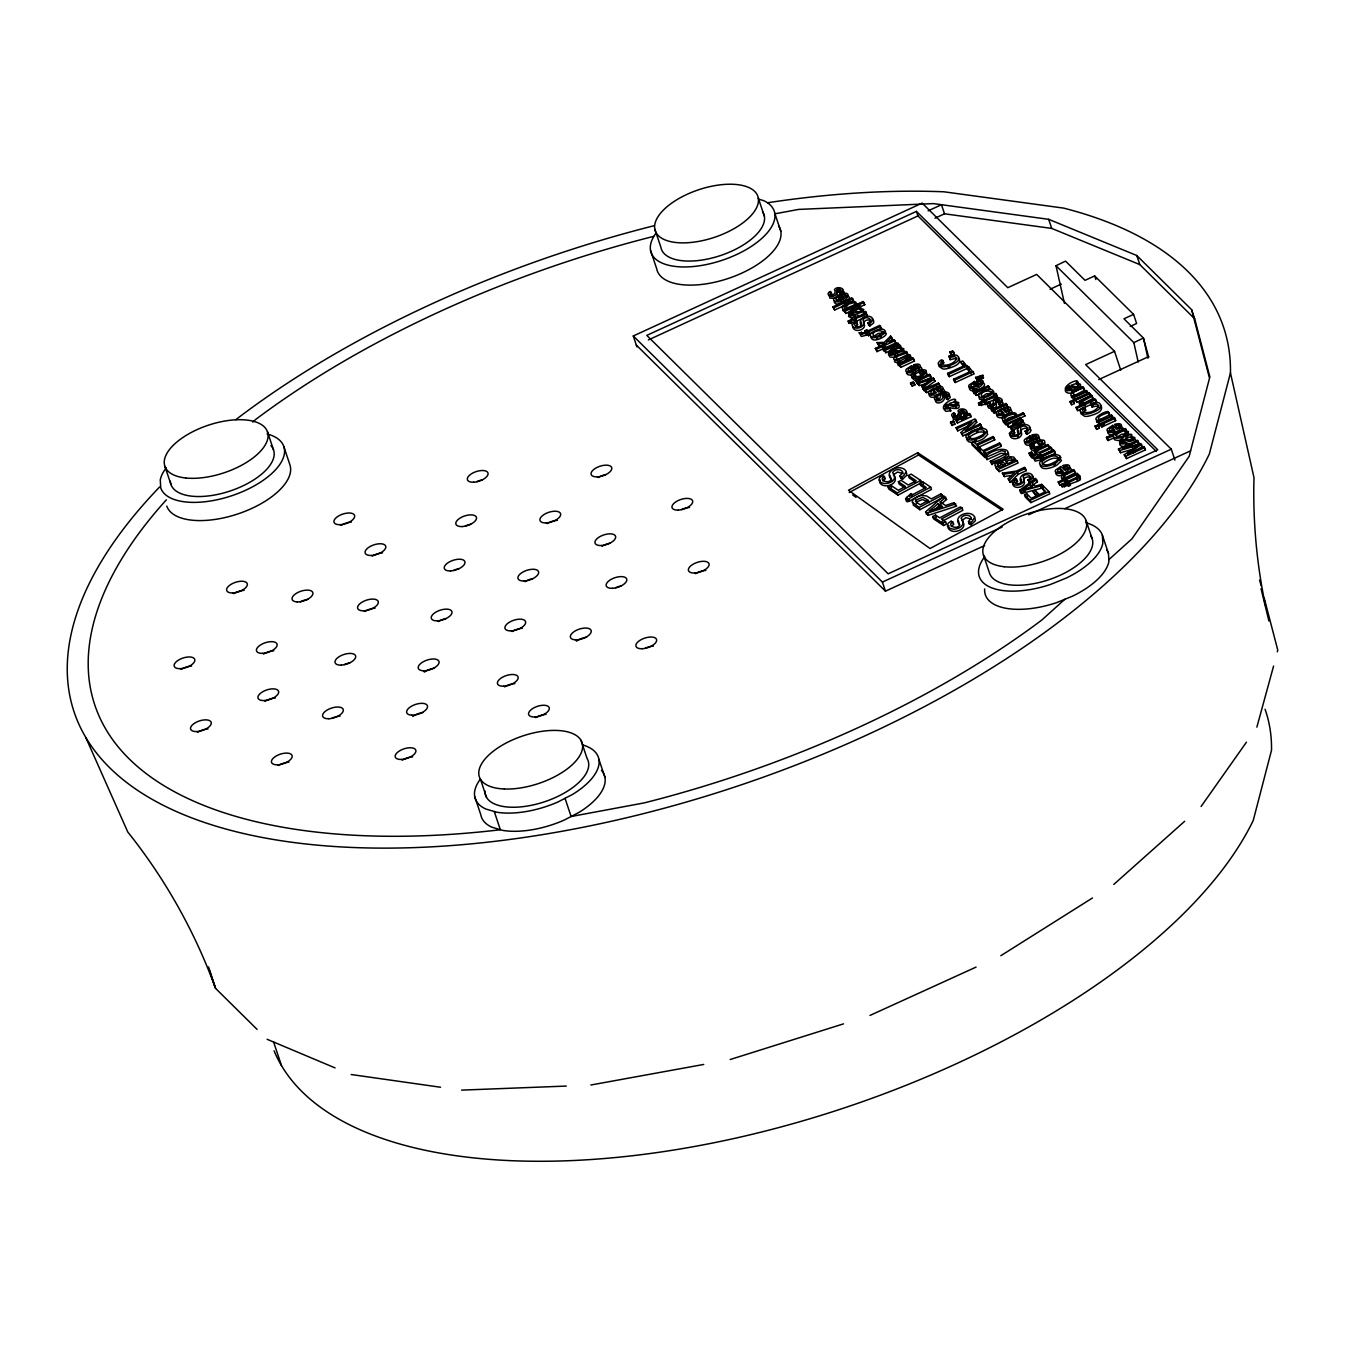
<?xml version="1.0" encoding="UTF-8"?>
<svg xmlns="http://www.w3.org/2000/svg" width="1345" height="1345" viewBox="0 0 1345 1345"><rect width="100%" height="100%" fill="white"/><g stroke="black" fill="none" stroke-linecap="round" stroke-linejoin="round"><path stroke-width="1.5" d="M864.751 312.712L862.75 310.493M884.976 346.606C887.431 350.625 894.795 343.076 897.838 343.21L899.553 346.405L885.834 352.726L884.22 349.616L886.305 348.658L883.144 348.843L882.488 347.279L884.976 346.606L885.733 348.893M889.869 475.205L891.92 480.653M958.363 520.801L959.59 524.684M883.245 349.565L883.48 350.86L885.548 351.196M934.237 378.937L923.073 387.125L923.729 388.671L926.89 388.503L924.805 389.462L925.562 391.731L926.419 392.572L940.121 386.25L938.423 383.039L927.512 387.646L921.644 386.351L931.059 379.778L918.5 383.275L917.525 382.316L933.346 378.063L934.994 381.207L923.41 389.596L921.644 386.351M972.822 389.966L973.461 391.529L976.621 391.361L974.553 392.32L976.167 395.413L989.87 389.108L989.113 386.822L988.171 385.897L977.26 390.504L975.293 389.293L972.822 389.966L973.797 393.547L975.865 393.883M1006.833 405.753L1007.775 406.678L1006.06 403.466L996.023 407.871L993.787 408.023L993.198 406.879L990.643 408.292L994.527 408.93L992.459 409.889L994.073 412.999L1006.06 407.468M1002.866 420.766L1003.858 422.851L1006.917 423.053L1005.135 423.86L1004.379 421.59L1006.161 420.766L1003.084 420.581L1002.092 418.497C1003.958 414.512 1017.526 409.3 1016.585 415.84L1023.259 412.764L1024.957 415.975L1005.993 424.717L1005.135 423.86M888.473 354.492L889.936 357.03L894.391 357.383M943.383 408.392L945.787 411.335L950.78 410.83L949.402 407.501L946.056 407.787L945.047 405.871L947.401 404.408L953.37 406.661L957.791 405.03L958.75 402.643L954.328 401.096L955.824 400.137L954.849 399.162C946.947 399.633 936.339 411.116 950.007 408.561M831.479 292.285C827.629 297.733 837.834 294.723 834.421 289.629C837.481 284.955 848.022 289.478 840.743 293.059L839.448 292.319L841.247 290.234C835.447 285.493 838.338 294.353 834.606 295.665C831.345 298.523 824.62 293.95 830.235 291.529L832.236 294.572L831.412 295.127L830.235 291.529M936.439 397.7C939.987 402.878 940.542 395.598 941.382 393.345C944.862 389.344 953.874 394.236 946.981 397.347L945.686 396.607L947.485 394.522C941.702 389.798 944.593 398.641 940.844 399.953C937.583 402.811 930.858 398.238 936.49 395.817L938.474 398.86L937.196 399.969L936.439 397.7L937.717 396.59M955.034 413.571C951.184 419.018 961.389 416.008 957.976 410.914C961.036 406.224 971.594 410.746 964.298 414.344L963.003 413.587L964.802 411.503C959.002 406.778 961.894 415.639 958.161 416.95C954.9 419.791 948.175 415.235 953.79 412.814L955.791 415.857L954.429 417.538M989.163 403.483C992.711 408.661 993.266 401.382 994.123 399.129C997.603 395.127 1006.598 400.02 999.705 403.13L998.41 402.39L1000.209 400.306C994.426 395.581 997.317 404.425 993.585 405.736C990.323 408.594 983.598 404.021 989.214 401.6L991.215 404.643L989.92 405.77L989.163 403.483L990.441 402.374M997.385 464.059L999.738 467.32L1005.455 464.681C1003.589 459.923 994.661 462.445 998.326 467.354M987.768 405.803L988.34 407.821L991.551 408.762M870.887 336.99C872.115 343.143 881.799 338.419 884.993 335.813A6.473 3.009 -18.5 0 0 886.254 333.577L884.741 331.744M850.158 312.712L850.78 315.705L850.158 312.712L852.495 311.25L857.606 313.519L862.902 311.872L863.843 309.501L859.438 307.955L860.935 306.979L859.943 306.021C852.058 306.475 841.449 317.975 855.117 315.402L855.874 317.672L854.394 318.126M890.003 352.693L892.492 350.507L897.603 352.777L902.898 351.129L903.84 348.758L899.418 347.212L900.931 346.237L899.939 345.278C892.054 345.732 881.446 357.215 895.114 354.66L895.871 356.929L894.492 353.617L891.987 354.088L890.003 352.693L890.76 354.962M1066.888 387.545L1067.51 390.521L1066.888 387.545L1069.225 386.082L1074.352 388.335L1079.631 386.704L1080.573 384.317L1076.168 382.77L1077.664 381.812L1076.672 380.837C1068.787 381.308 1058.179 392.79 1071.847 390.235L1072.604 392.505C1070.25 394.438 1062.953 392.505 1066.047 389.041M1126.185 443.564C1112.517 446.12 1123.125 434.637 1131.011 434.183L1132.002 435.141L1130.489 436.099L1134.911 437.646L1133.969 440.034L1129.531 441.681L1123.563 439.411L1121.226 440.874L1122.234 442.791L1125.563 442.522L1126.942 445.834C1124.622 447.33 1118.435 446.557 1119.847 442.875M1071.242 395.867L1071.578 397.582L1074.285 398.406M913.524 375.07L914.583 376.667A4.052 1.866 -18.5 0 0 916.954 376.583C922.132 376.953 928.47 368.614 919.358 371.59L918.736 370.531C937.566 365.84 915.945 385.141 911.221 375.642A5.279 2.455 -18.5 0 1 912.297 374.011L913.86 372.901L915.138 373.641L915.895 375.927L914.281 377.34L913.524 375.07L915.138 373.641M1033.532 443.884L1031.749 445.901L1032.977 446.91A4.052 1.866 -18.5 0 0 1035.347 446.826C1040.526 447.196 1046.864 438.857 1037.752 441.816L1037.13 440.773C1055.959 436.083 1034.339 455.383 1029.597 445.884A5.279 2.455 -18.5 0 1 1030.69 444.253L1032.254 443.144L1033.532 443.884L1034.288 446.153L1033.263 446.893M767.861 202.708A606.074 280.802 -18.5 0 1 943.955 191.797L1063.609 208.105A606.074 280.802 -18.5 0 1 1230.456 372.901L1209.357 453.971A606.074 280.802 -18.5 0 1 411.301 847.703A606.074 280.802 -18.5 0 1 159.534 487.058M1273.58 666.078L1256.869 727.141M1277.296 651.821L1277.75 650.038L1264.216 598.155M853.066 326.381L852.814 327.323C854.243 332.618 864.247 330.551 864.583 325.574C861.506 321.405 867.76 318.227 870.736 320.9M958.296 413.772L958.447 416.227M993.72 402.575L993.871 405.013M981.161 397.532L986.288 393.766L991.971 393.48M861.388 322.094L861.607 325.288M906.395 500.76L907.455 499.701L906.698 497.415L911.002 493.598L912.633 494.674L926.234 487.462L919.93 483.275L922.704 481.796L930.69 487.125L931.446 489.395L909.506 501.046A2.219 1.026 -18.5 0 1 907.875 501.55L906.934 501.5A2.219 1.026 -18.5 0 1 906.362 500.895L906.429 500.659M1018.585 430.417L1018.787 433.611M1021.326 479.089L1021.544 482.283M931.362 394.623L934.086 392.118L933.329 389.831L931.093 391.378L930.925 393.143A4.136 1.917 -18.5 0 0 933.094 393.732L936.439 392.891L933.329 389.831M971.561 388.117L974.284 385.595L973.528 383.325L971.292 384.872L971.124 386.637A4.136 1.917 -18.5 0 0 973.276 387.209M999.016 415.067L1001.739 412.545L1003.807 414.579M995.821 466.328L995.754 467.942L999.285 471.607L1018.215 462.899L1013.76 457.115L1008.851 456.527A6.237 2.892 -18.5 0 0 1004.715 458.258L1003.017 460.982L997.94 461.772L995.065 464.059L994.997 465.673L999.285 471.607M1012.415 435.074L1014.752 432.871L1012.835 429.711L1009.238 433.376C1011.558 440.034 1024.655 434.872 1020.351 428.029C1022.822 423.002 1032.002 428.382 1025.058 431.19L1026.992 434.317L1029.967 432.333L1031.111 430.198L1029.144 427.458M837.481 296.287L836.422 290.167M1081.094 402.222L1092.224 396.102L1092.981 398.372L1081.851 404.492L1081.094 402.222L1084.692 403.164L1094.88 398.708L1096.578 401.903L1077.664 410.628L1075.95 407.434L1082.742 404.29L1079.194 403.534L1079.716 400.793L1091.283 395.178L1092.224 396.102M1063.542 476.08C1065.139 481.241 1074.369 473.373 1077.11 473.205L1078.051 474.129L1059.12 482.855L1058.179 481.93L1064.971 478.803L1061.424 478.03L1061.945 475.289L1073.512 469.674L1074.453 470.599L1075.21 472.885L1064.298 478.349L1064.349 475.373L1074.453 470.599M1081.279 388.032L1080.976 386.133M913.221 502.576L913.305 505.098L919.846 509.721L943.299 497.28L940.844 493.884L931.312 498.945L926.655 495.986L922.216 495.363A8.339 3.867 -18.5 0 0 917.609 496.641L913.305 499.314L912.095 502.021L919.089 507.452L919.846 509.721M1062.029 478.265L1062.785 480.72M899.116 361.502L910.38 355.517L911.153 357.804L899.872 363.772L899.116 361.502A3.8 1.765 -18.5 0 0 900.612 362.511L912.751 357.854L914.449 361.048L900.746 367.37L899.149 364.26L901.066 363.385L899.855 363.503A5.414 2.505 -18.5 0 1 897.149 362.746L897.972 360.09L896.56 360.241A5.279 2.438 -18.5 0 1 893.853 359.518L893.702 357.736L895.669 356.24L906.143 351.364L907.085 352.289L907.841 354.559L896.88 359.939M882.858 480.938L885.329 478.568L882.723 475.34L879.647 477.71L878.857 480.131C882.993 487.966 900.528 481.006 892.559 472.566C894.341 469.018 901.1 468.396 902.865 472.28L899.956 475.979L900.73 478.265L902.579 479.19L906.917 475.088L906.412 472.532M951.352 526.534L953.824 524.163L951.218 520.935L948.141 523.306L947.351 525.727C951.487 533.562 969.022 526.601 961.053 518.161C962.835 514.614 969.594 513.992 971.359 517.875L968.467 521.574L969.224 523.861L971.073 524.785L975.428 520.683L974.923 518.128M1073.562 396.018L1084.642 390.185L1082.927 386.973C1079.346 386.334 1063.441 395.918 1074.857 396.018L1072.906 396.909L1074.52 400.02L1088.223 393.698L1086.525 390.504C1076.235 398.86 1064.214 393.648 1083.885 387.915M1039.853 440.403L1039.231 437.226M880.403 479.98L879.613 482.418C883.749 490.236 901.301 483.292 893.315 474.835L897.569 472.045L903.218 473.659M948.914 525.576L948.107 528.013C952.243 535.831 969.795 528.888 961.826 520.431L966.063 517.64L971.712 519.254M897.939 363.049L897.905 365.016A5.414 2.505 -18.5 0 0 900.612 365.773M941.517 364.949L943.753 362.814L942.996 360.527L941.416 359.821L939.516 361.317A7.801 3.615 -18.5 0 0 938.238 364.125L941.937 366.647A8.558 3.968 -18.5 0 0 945.3 366.613C950.041 366.025 964.18 360.729 957.001 355.433A8.087 3.749 -18.5 0 0 953.588 355.13L949.015 356.122L949.402 357.417L954.647 356.61L956.917 358.173C955.051 363.369 946.174 366.849 941.096 364.377L940.76 362.679L942.996 360.527M1083.465 412.343L1085.701 410.191L1084.927 407.922L1083.347 407.199L1081.447 408.695A7.801 3.615 -18.5 0 0 1080.169 411.52L1083.885 414.025A8.558 3.968 -18.5 0 0 1087.248 413.991C1091.989 413.419 1106.111 408.123 1098.949 402.811A8.087 3.749 -18.5 0 0 1095.519 402.508L1090.946 403.5L1092.09 407.064L1095.553 406.24A5.666 2.623 -18.5 0 1 1098.075 406.425L1099.622 407.821M873.073 336.805L878.066 333.51L883.329 332.921M829.209 295.11L829.848 298.119L834.438 298.304M935.447 399.398C934.371 407.031 949.436 400.944 942.677 394.472M952.764 416.378L953.403 419.405L957.993 419.59M843.702 293.647L844.189 292.033L842.76 290.419M967.257 414.933L967.761 413.318L966.315 411.704M908.833 371.909L911.422 369.858L913.49 371.892M1058.263 472.616L1060.835 470.548L1062.92 472.583M1246.445 742.171L1201.102 806.479M1116.3 437.646L1121.562 434.284L1126.488 433.678M1005.034 420.531L1008.868 417.807L1014.18 416.345A3.615 1.681 -18.5 0 1 1014.853 416.412M1096.713 419.926L1096.663 422.195L1099.353 423.019M1015.324 483.309L1017.493 481.544L1015.576 478.4L1011.995 482.048C1014.315 488.706 1027.412 483.561 1023.108 476.718C1025.579 471.675 1034.759 477.055 1027.815 479.862L1029.749 482.989L1032.725 481.006L1033.868 478.87L1031.901 476.13M837.195 292.453L839.045 291.31L841.617 291.848M943.433 396.741L945.3 395.598L947.855 396.153M959.826 418.715C962.314 416.765 959.59 410.208 965.172 413.134M993.417 408.376C999.15 408.123 993.636 399.801 999.856 401.449M1010.986 433.729L1009.994 435.645C1011.423 440.925 1021.427 438.857 1021.763 433.88C1018.367 429.408 1026.084 426.113 1028.404 429.896M998.141 466.345L1001.84 464.328L1004.564 465.32M1013.743 482.418L1012.751 484.318C1014.18 489.614 1024.184 487.529 1024.52 482.552C1021.124 478.08 1028.824 474.785 1031.161 478.568M904.159 352.945L904.765 351.499L903.588 350.087M1135.247 441.849L1135.852 440.403L1134.659 438.991M920.753 370.934L922.014 368.681L920.854 366.983M943.433 393.194L944.694 390.941L943.518 389.243M894.913 359.535L894.61 361.788A5.279 2.438 -18.5 0 0 897.334 362.511M970.754 386.368L970.031 387.141A6.389 2.959 -18.5 0 0 969.56 389.226L970.653 390.285A6.54 3.026 -18.5 0 0 973.763 390.756C977.563 391.008 989.416 385.544 982.338 382.199M889.919 342.017L892.508 339.495L890.575 336.082L884.304 342.353L877.091 342.605L879.075 346.085L882.976 345.9M976.016 419.943L965.172 430.753L980.051 423.91L981.783 427.138L962.869 435.864L961.053 432.569L971.88 421.742L957.018 428.601L956.043 427.643L974.974 418.917L976.773 422.212L968.652 430.333M1010.196 482.317L1009.422 480.047L1017.375 472.112L1025.394 468.413L1026.151 470.683L1018.131 474.382L1010.196 482.317L1008.195 478.82L1014.803 472.465L1003.572 474.281L1002.378 473.121L1016.349 471.103L1024.369 467.421L1025.394 468.413M855.319 322.766L857.118 321.943L855.672 318.984C856.698 316.815 870.047 315.554 865.524 311.519C863.759 314.226 859.438 316.394 854.731 318.059L853.772 317.134L851.973 317.958L852.915 318.899L848.123 321.102L848.897 323.372L854.613 322.094L853.856 319.807L848.123 321.102M857.118 321.943L856.429 321.253L866.937 316.243L867.189 314.394M988.323 402.474C989.365 400.726 1001.067 399.28 996.595 395.733M1069.712 484.654C1070.755 482.485 1084.104 481.207 1079.564 477.189L1068.956 482.367L1070.418 485.326L1068.602 486.167L1067.157 483.208L1061.424 484.503L1062.18 486.772L1067.913 485.478M982.119 375.995L982.842 375.289L982.876 378.264L979.53 378.954L978.773 376.684L982.119 375.995L982.876 378.264M891.735 337.225L886.574 342.269L894.24 339.68L895.955 342.891L877.024 351.617L875.326 348.405L886.12 343.429L878.302 343.816L877.091 342.605M845.215 308.795L854.025 305.096A3.615 1.681 -18.5 0 1 855.807 305.903M850.914 314.982C854.63 311.771 860.161 319.118 864.179 313.688M900.192 354.912L893.248 352.793L890.911 354.239L890.155 351.97M958.481 403.988C962.583 412.612 947.771 405.871 945.821 408.14L945.047 405.871M1067.644 389.815C1070.721 386.065 1074.151 392.673 1077.95 390.218M1132.271 443.547C1128.472 446.002 1125.059 439.395 1121.982 443.144L1121.226 440.874M849.317 314.209L848.594 316.478L851.957 318.378M1098.882 420.161L1109.709 414.798L1108.011 411.587C1104.413 410.948 1088.509 420.531 1099.924 420.615L1097.974 421.523L1099.588 424.633L1113.29 418.312L1111.592 415.101C1101.303 423.473 1089.282 418.245 1108.952 412.512M166.461 499.852L165.704 500.542A584.251 270.681 -18.5 0 0 499.129 829.899L500.34 829.68L494.254 811.489M252.776 422.111L255.785 419.388A584.251 270.681 -18.5 0 1 653.636 236.384M1064.82 599.298L1041.921 619.944A584.251 270.681 -18.5 0 1 644.07 802.931L571.121 816.516L565.034 798.325M1108.818 559.671L1132.002 538.79L1189.165 456.342L1209.508 378.197L1191.636 309.703L1136.777 255.516L1048.68 219.319L933.329 203.599L798.577 209.416L775.006 213.805M1184.676 821.274L1113.778 884.438M1080.909 388.52L1079.749 389.411M940.205 501.954L945.552 505.501L954.059 502.677L956.614 506.14L928.252 515.32L926.436 514.109L925.679 511.84L943.887 495.901L946.577 499.466L940.962 504.224L940.205 501.954L945.804 497.179M836.96 300.507L839.196 298.96L841.264 300.994M1027.563 441.631L1029.816 440.084L1031.884 442.135M1110.398 431.005L1112.651 429.458L1114.719 431.493M938.205 503.635L929.092 511.15L942.526 506.527L938.205 503.635L938.961 505.905L941.853 507.838M933.8 510.243L938.961 505.905M847.552 300.809L849.788 297.8L847.989 295.765M1039.147 441.177L1032.119 444.724M1069.208 472.414L1071.444 469.388L1069.628 467.371M860.043 308.812L859.943 306.021M1076.79 383.628L1076.672 380.837M1084.927 407.922L1082.708 410.057L1083.044 411.755C1088.122 414.226 1096.999 410.746 1098.848 405.551L1096.578 403.988L1091.333 404.795M925.125 376.953L927.277 374.683L926.318 372.38M836.993 296.892L835.363 297.934M1041.501 488.235L1021.612 493.531L1020.519 492.455L1019.762 490.185L1035.532 478.366L1037.449 481.779L1032.624 485.293M884.556 476.298C877.327 479.879 889.028 484.62 891.214 479.408C883.077 470.33 901.873 463.083 906.278 471.507L903.857 475.609L901.822 476.92L899.956 475.979M953.067 521.894C945.821 525.475 957.522 530.216 959.725 525.004C951.571 515.925 970.367 508.679 974.772 517.102L972.351 521.204L970.317 522.516L968.467 521.574M1036.692 479.509L1031.85 483.023L1035.062 486.184L1041.652 484.368L1043.485 487.697M1030.136 484.284L1022.318 489.815L1032.741 486.84L1030.136 484.284L1030.892 486.554L1027.933 488.689M900.73 478.265L902.142 477.29M969.224 523.861L970.636 522.886M1138.324 441.345L1122.487 448.658L1140.56 443.547L1141.468 444.438L1127.598 454.055L1143.704 446.624L1145.436 449.869L1126.522 458.595L1124.218 454.812L1138.24 445.195L1119.797 450.457L1118.418 449.112L1137.349 440.387L1139.08 443.631L1132.053 446.876M1132.978 453.13L1142.241 446.725L1141.468 444.438M1126.017 437.797L1129.178 434.771L1127.446 432.502M1134.726 442.303L1133.297 443.144M839.448 292.319L840.205 294.589L841.281 293.882L840.507 291.596M945.686 396.607L946.443 398.877L947.519 398.17L946.762 395.901M998.41 402.39L999.184 404.66L1000.243 403.954M1022.603 425.625L1024.571 423.389L1022.519 421.557M856.799 322.279C850.931 324.448 858.715 329.34 861.035 325.154C856.698 317.823 870.703 312.427 873.174 319.606L870.736 322.783L869.055 323.725L867.878 322.867C875.343 319.74 864.381 314.478 863.087 320.362C867.306 326.969 853.94 331.458 852.058 325.053L855.655 321.405L857.572 324.548L855.269 327.188M1013.979 430.585C1008.111 432.754 1015.895 437.646 1018.215 433.46C1013.878 426.13 1027.883 420.75 1030.354 427.929L1027.916 431.089L1026.235 432.031L1025.058 431.19M1016.736 479.274C1010.868 481.443 1018.636 486.318 1020.973 482.132C1016.635 474.819 1030.64 469.422 1033.111 476.601L1030.673 479.762L1028.992 480.72L1027.815 479.862M1092.459 897.989L1000.831 955.707M840.205 294.589L842.424 294.757M946.443 398.877L947.737 399.633L950.31 397.397L948.998 394.707M999.184 404.66L1000.478 405.417L1003.034 403.181L1001.722 400.507M906.698 497.415L905.588 498.625A2.219 1.026 -18.5 0 0 906.177 499.23L906.934 501.5M919.778 371.708L913.743 374.498M942.458 393.967L933.564 397.279A6.54 3.026 -18.5 0 1 930.454 396.792L929.361 395.733A6.389 2.959 -18.5 0 1 929.832 393.665M1008.851 415.168L1012.213 412.091L1010.532 409.351M1119.746 432.081L1123.243 428.298L1120.688 426.062M867.878 322.867L868.651 325.154L869.828 324.448M1025.832 433.46L1027.008 432.754M1028.572 482.132L1029.766 481.426M956.833 406.711L956.043 407.182A2.219 1.026 -18.5 0 1 955.438 407.417M838.423 296.673L836.187 298.22L836.018 300.002A4.136 1.917 -18.5 0 0 838.187 300.574L841.533 299.733L838.423 296.673L839.196 298.96M910.649 367.572L908.413 369.118L908.245 370.884A4.136 1.917 -18.5 0 0 910.414 371.472L913.759 370.632L910.649 367.572L911.422 369.858M1000.983 410.275L998.747 411.822L998.578 413.587A4.136 1.917 -18.5 0 0 1000.73 414.159L1004.093 413.318L1000.983 410.275L1001.739 412.545M1017.593 436.806L1018.451 436.301M1029.043 437.814L1026.807 439.361L1026.639 441.126A4.136 1.917 -18.5 0 0 1028.807 441.715L1032.153 440.874L1029.043 437.814L1029.816 440.084M1111.878 427.189L1109.642 428.736L1109.474 430.501A4.136 1.917 -18.5 0 0 1111.642 431.072L1114.988 430.232L1111.878 427.189L1112.651 429.458M1060.079 468.279L1057.842 469.825L1057.674 471.591A4.136 1.917 -18.5 0 0 1059.843 472.179L1063.189 471.338L1060.079 468.279L1060.835 470.548M994.678 396.825L993.921 394.539L995.838 393.463C1000.377 397.498 987.011 398.759 985.986 400.928L986.742 403.197M1077.648 478.265L1076.891 475.995L1078.808 474.92L1080.085 476.012L1080.237 479.644M868.651 325.154L869.812 325.994L873.628 322.935L873.712 320.85L871.963 319.152M917.744 452.727L848.493 490.219L930.034 548.525L1003.168 509.234L917.744 452.727L918.5 454.997L1002.193 510.36M849.25 492.489L918.5 454.997M909.506 496.372L912.633 494.674M959.456 412.612L960.498 412.041M1034.877 442.32L1035.885 441.782M908.346 475.558L911.103 474.079L920.653 480.434L921.409 482.704L897.972 495.162L888.726 489.008L887.969 486.739L890.726 485.259L898.275 490.286L905.454 486.47L898.393 481.762L901.133 480.316L908.211 485.024L916.197 480.787L908.346 475.558L909.102 477.828L915.373 482.014M887.969 486.739L897.216 492.892L920.653 480.434M906.177 499.23L907.118 499.281A2.219 1.026 -18.5 0 0 908.732 498.776L930.69 487.125M919.089 507.452L942.526 495.01M962.095 508.023L941.433 519.002L945.636 521.81L946.409 524.079L943.635 525.559L933.497 518.817L932.741 516.53L935.498 515.068L939.735 517.875L960.414 506.897L962.095 508.023L962.869 510.31L942.189 521.288M932.741 516.53L942.879 523.289L945.636 521.81M1076.034 477.761L1077.547 476.752L1076.891 475.995M1076.79 480.03L1078.017 479.392M845.938 306.542L847.753 305.601M1053.841 465.135L1055.421 464.344M1066.417 473.961L1067.947 473.188M989.332 398.456L993.215 396.086A6.473 3.009 -18.5 0 0 994.476 393.85L992.963 392M922.266 378.533L923.847 377.743M880.134 337.242L881.345 336.654M1064.45 303.432L1055.993 265.705L1065.559 261.132L1085.028 280.348L1094.662 275.927L1133.583 314.377L1136.626 323.472L1130.203 326.431M1055.993 265.705L1133.835 342.622L1143.418 338.032L1148.748 357.333M636.925 346.892L633.276 335.981L922.149 203.112L1007.792 287.695L1036.676 274.414L1114.534 351.314L1120.772 370.279M916.416 211.384L646.794 335.393L888.154 573.811L1157.759 449.785L916.416 211.384L917.946 215.923L1156.296 451.399M928.117 210.862L941.466 204.709L944.509 213.805L1051.723 228.415L1139.837 264.612L1194.679 318.799L1209.928 377.222M648.324 339.949L917.946 215.923M934.977 218.193L944.509 213.805M832.958 306.828L851.889 298.102L852.831 299.027L853.587 301.297L834.673 310.022L832.958 306.828L834.673 310.022M833.9 307.753L852.831 299.027M844.223 310.342L845.988 309.535L842.928 309.333L841.936 307.248C843.803 303.264 857.353 298.052 856.412 304.609L863.087 301.532L864.801 304.727L845.837 313.469L844.223 310.342L845.837 313.469M845.08 311.199L864.028 302.457M856.361 319.656L853.856 319.807M848.897 323.372L852.091 321.909M864.919 330.668L866.718 329.828L867.811 330.904L879.714 325.406L881.412 328.6L869.509 334.098L870.333 334.905L868.534 335.746L866.937 332.652L861.388 334.384L859.203 332.719L863.641 332.753L865.995 331.727L864.919 330.668L865.676 332.938M880.639 326.331L868.752 331.812L870.333 334.905M865.491 334.586L866.752 333.997M866.937 332.652L869.576 332.635M867.693 334.922L861.304 336.435L859.203 332.719M875.326 348.405L876.268 349.33L895.198 340.604M884.22 349.616L885.077 350.457L898.779 344.135M907.085 352.289C906.076 354.475 893.534 355.568 896.846 359.216A3.379 1.564 -18.5 0 0 899.553 359.014L909.439 354.592L910.38 355.517M1050.058 289.259L1061.339 284.064M905.42 359.081L910.195 356.879L911.153 357.804M899.149 364.26L899.99 365.1L913.692 358.779M949.889 352.155L952.529 350.927L953.605 351.986L954.378 354.256L951.722 355.483L949.889 352.155L951.722 355.483M950.965 353.197L953.605 351.986M910.531 382.972L913.205 381.745L914.146 382.669L914.919 384.939L912.246 386.166L910.531 382.972L912.246 386.166M915.743 380.568L929.462 374.246L930.404 375.171L931.16 377.441L917.458 383.762L915.743 380.568L917.458 383.762M911.473 383.897L914.146 382.669M916.702 381.492L930.404 375.171M960.498 361.956L962.717 360.931L968.282 367.925L949.368 376.65L948.343 375.642L947.586 373.372L964.281 365.672L960.498 361.956L963.777 366.714M947.586 373.372L948.612 374.364L967.526 365.638M966.467 367.824L968.703 366.798L974.268 373.775L955.337 382.501L954.328 381.509L953.555 379.24L970.249 371.539L966.467 367.824L971.006 373.809M924.805 389.462L925.663 390.285L939.365 383.964M953.555 379.24L954.58 380.231L973.494 371.506M978.773 376.684L980.068 379.475L977.411 380.702L975.579 377.373L982.842 375.289M975.579 377.373L976.655 378.416L979.294 377.205M1133.583 314.377L1123.949 318.799L1143.418 338.032L1147.924 358.224M974.553 392.32L975.394 393.143L989.113 386.822M985.986 400.928L987.432 403.887L979.21 405.316L978.454 403.046L983.229 400.844L982.287 399.902L984.086 399.078L985.044 400.003L993.064 396.304L994.577 395.296L993.921 394.539M978.454 403.046L984.17 401.751L985.633 404.71M979.21 405.316L982.405 403.853M984.859 402.441L986.675 401.6M950.528 422.212L953.202 420.985L954.143 421.91L954.9 424.196L952.226 425.423L950.528 422.212L952.226 425.423M955.74 419.808L969.442 413.503L970.384 414.428L971.14 416.698L957.438 423.019L955.74 419.808L957.438 423.019M951.47 423.154L954.143 421.91M956.682 420.75L970.384 414.428M961.641 419.724L966.786 417.353M1114.534 351.314L1085.65 364.613L1171.276 449.196L1174.942 460.125M992.459 409.889L993.299 410.713L1007.018 404.408M993.215 412.158L995.3 411.2L991.702 411.116L990.71 407.552M956.043 427.643L957.774 430.871L970.787 424.885M961.053 432.569L962.095 433.594L981.026 424.869M1098.73 379.576L1148.596 356.644M1004.379 421.59L1005.236 422.431L1024.201 413.688M1021.376 422.666L1017.358 423.019L1008.431 427.088L1006.716 423.894L1020.435 417.572L1022.032 420.666L1020.435 417.572M1006.716 423.894L1007.657 424.818C1018.165 416.681 1030.035 421.17 1010.297 427.391L1011.995 430.602L1018.787 427.458M1021.275 418.396L1019.258 419.321C1030.724 419.287 1014.87 429.038 1011.238 428.315L1010.297 427.391M971.494 442.808L977.58 448.776L978.336 451.063L972.25 445.077L971.494 442.808L973.713 441.765L976.268 444.27L992.946 436.57L993.972 437.579L994.728 439.849L978.05 447.532L977.277 445.262L993.972 437.579M1012.617 423.793L1021.191 419.842M1072.906 396.909L1073.747 397.75L1087.466 391.429M1069.981 401.55L1072.654 400.322L1073.596 401.247L1074.352 403.534L1071.679 404.761L1069.981 401.55L1071.679 404.761M1075.193 399.146L1088.895 392.841L1089.837 393.766L1090.61 396.035L1076.891 402.357L1075.193 399.146L1076.891 402.357M1070.923 402.491L1073.596 401.247M1076.135 400.087L1089.837 393.766M977.58 448.776L979.816 447.75L980.572 450.02L978.05 447.532M978.05 449.247L984.136 455.215L984.91 457.502L978.807 451.517L978.05 449.247L980.286 448.204L982.825 450.709L999.52 443.009L1000.529 444.018L1001.285 446.288L984.607 453.988L983.834 451.701L1000.529 444.018M1075.95 407.434L1076.891 408.359L1095.822 399.633M984.136 455.215L986.373 454.19L987.129 456.459M985.263 456.325C1002.748 441.917 1022.94 452.861 991.299 462.26L990.29 461.251L1004.648 454.358L1005.337 451.517L1001.504 450.676L986.272 457.317L985.263 456.325L987.045 459.587L1001.067 453.299L1006.094 453.803M990.29 461.251L992.072 464.529C994.661 460.646 1011.558 460.209 1008.262 452.677M1030.623 456.409L1028.925 453.215L1031.598 451.97L1033.296 455.182L1031.598 451.97M1034.137 450.81L1035.852 454.005L1034.137 450.81L1047.856 444.489L1049.554 447.683L1048.612 446.759M1028.925 453.215L1029.866 454.139L1032.54 452.895M1035.078 451.735L1048.797 445.414M1097.974 421.523L1098.831 422.347L1112.534 416.042M998.528 469.338L1017.442 460.612M1095.049 426.163L1097.722 424.936L1098.663 425.861L1099.42 428.13L1096.747 429.374L1095.049 426.163L1096.747 429.374M1100.26 423.759L1113.963 417.438L1114.921 418.379L1115.678 420.649L1101.975 426.97L1100.26 423.759L1101.975 426.97M1041.249 456.712L1040.408 455.888L1052.311 450.407L1051.555 448.12L1050.613 447.196L1038.71 452.693L1037.634 451.617L1035.818 452.458L1036.911 453.517L1034.557 454.543L1030.119 454.509L1032.287 456.174L1037.852 454.442L1039.887 456.459L1033.111 457.434L1035.196 461.167L1041.585 459.654L1042.425 460.461L1040.828 457.367L1035.28 459.099L1033.111 457.434M1095.99 427.088L1098.663 425.861M1101.202 424.684L1114.921 418.379M1051.555 448.12L1039.651 453.618L1041.702 455.619L1053.606 450.138L1054.547 451.046L1055.304 453.332L1045.099 458.023M1101.017 426.046L1104.447 424.465M1038.811 455.383L1040.61 454.56M1039.45 457.535L1038.609 456.712L1035.919 457.922M1054.547 451.046L1042.644 456.543L1044.241 459.637M1041.669 458.191L1043.468 457.35M1106.431 437.344L1125.361 428.618L1126.236 429.492L1124.504 430.282L1128.522 431.611C1126.622 436.587 1118.721 439.58 1113.811 437.512A5.128 2.371 -18.5 0 1 1113.694 435.763L1107.372 438.268L1106.431 437.344L1107.204 439.63L1108.145 440.538L1114.921 437.411M1024.537 494.876L1026.773 493.85L1031.312 498.306L1037.113 495.632L1032.859 491.463L1035.078 490.437L1039.332 494.607L1045.771 491.648L1041.047 487.008L1043.283 485.982L1049.016 491.614L1049.789 493.884L1030.858 502.61L1025.31 497.146L1024.537 494.876L1030.102 500.34L1030.858 502.61M1066.03 483.628L1065.257 481.359L1067.073 480.518L1068.014 481.46M1058.179 481.93L1059.894 485.125L1078.808 476.399M1030.102 500.34L1049.016 491.614M1124.218 454.812L1125.765 456.308L1144.679 447.582M1062.18 486.772L1066.972 484.553M1067.157 483.208L1069.645 483.057L1070.418 485.326M633.276 335.981L882.404 582.082L1002.143 527.005M1028.74 514.765L1171.276 449.196M636.319 345.077L885.447 591.178L984.624 545.566M1064.736 508.713L1190.611 450.81M976.083 967.089L869.996 1015.425M841.516 293.866L842.189 294.958L845.837 294.706L846.728 296.32L843.5 298.909L839.347 294.824L834.169 298.237A6.389 2.959 -18.5 0 0 833.698 300.305L834.791 301.364A6.54 3.026 -18.5 0 0 837.901 301.852C846.526 303.466 853.856 290.116 841.516 293.866L842.962 297.228L846.593 296.976M913.743 364.764L914.432 365.857L918.063 365.605L918.954 367.219L915.726 369.808L911.574 365.722L906.395 369.135A6.389 2.959 -18.5 0 0 905.925 371.203L907.018 372.262A6.54 3.026 -18.5 0 0 910.128 372.75C918.753 374.364 926.083 361.015 913.743 364.764L915.188 368.127L919.459 368.278M976.621 380.5L977.294 381.593L980.925 381.341L981.816 382.955L978.605 385.544L974.452 381.459L969.257 384.872A6.389 2.959 -18.5 0 0 968.803 386.94L969.879 388.016A6.54 3.026 -18.5 0 0 973.007 388.486C981.615 390.117 988.962 376.751 976.621 380.5L978.05 383.88L982.338 384.014M974.587 384.014L977.983 386.452M1032.136 435.007L1032.809 436.099L1036.44 435.847L1037.331 437.444L1034.12 440.034L1029.967 435.965L1024.789 439.361A6.389 2.959 -18.5 0 0 1024.318 441.446L1025.411 442.505A6.54 3.026 -18.5 0 0 1028.521 442.976C1037.13 444.607 1044.477 431.257 1032.136 435.007L1033.582 438.369L1037.852 438.52M1114.971 424.364L1115.644 425.457L1119.275 425.205L1120.166 426.819L1116.955 429.408L1112.803 425.323L1107.624 428.736A6.389 2.959 -18.5 0 0 1107.154 430.803L1108.246 431.879A6.54 3.026 -18.5 0 0 1111.357 432.35C1119.965 433.981 1127.312 420.615 1114.971 424.364L1116.417 427.744L1120.957 428.248M843.08 303.062L844.761 302.356M1116.535 433.561L1118.216 432.855M855.941 312.292L861.54 311.485M895.921 351.549L901.52 350.742M950.831 405.45L954.479 404.357L957.102 405.08M1126.992 440.454L1130.641 439.361L1133.263 440.084M1038.508 449.65L1045.233 445.649L1044.712 442.606M943.181 395.06L944.375 394.606M918.736 370.531L919.492 372.817L920.72 372.397M1005.64 416.647L1001.218 417.707A6.54 3.026 -18.5 0 1 998.108 417.236L997.015 416.177A6.389 2.959 -18.5 0 1 997.486 414.092M1037.13 440.773L1037.886 443.043L1039.113 442.639M1064.736 474.667L1060.314 475.726A6.54 3.026 -18.5 0 1 1057.204 475.239L1056.111 474.18A6.389 2.959 -18.5 0 1 1056.582 472.112M1023.074 492.102L1025.058 491.429M948.023 367.151L950.007 366.496M987.499 399.23L984.237 400.104M925.679 511.84L927.495 513.05L955.841 503.871M843.5 1023.864L730.167 1059.524M919.492 372.817L920.131 373.86L924.94 373.658M1037.886 443.043L1038.525 444.102L1043.333 443.9M949.015 356.122L950.158 359.687L953.605 358.863A5.666 2.623 -18.5 0 1 956.127 359.048L956.732 359.317M1074.05 386.536L1078.925 386.755M976.487 431.627L977.899 431.19M1122.083 439.63L1118.283 440.572L1114.585 439.798A5.128 2.371 -18.5 0 1 1114.45 438.05M920.114 379.408L914.684 380.282L911.977 377.911A5.279 2.455 -18.5 0 1 912.515 376.835M1090.946 403.5L1091.72 405.786L1093.351 405.299M1118.418 449.112L1120.553 452.727L1133.684 448.995M914.499 367.034L916.702 366.496M936.423 387.024C948.763 383.275 941.416 396.624 932.808 395.01A6.54 3.026 -18.5 0 1 929.698 394.522L928.605 393.463A6.389 2.959 -18.5 0 1 929.076 391.395L934.254 387.982L938.406 392.067L941.618 389.478L940.727 387.864L937.095 388.117L936.423 387.024L937.869 390.386L942.139 390.538M937.179 389.293L938.322 388.974M977.378 382.787L978.504 382.451M1004.076 407.451C1016.416 403.702 1009.069 417.068 1000.461 415.437A6.54 3.026 -18.5 0 1 997.334 414.949L996.258 413.89A6.389 2.959 -18.5 0 1 996.712 411.822L1001.907 408.409L1006.06 412.495L1009.271 409.906L1008.38 408.292L1004.749 408.544L1004.076 407.451L1005.505 410.813L1009.137 410.578M1004.833 409.721L1005.959 409.401M1032.893 437.276L1034.036 436.957M1115.728 426.634L1116.871 426.315M1063.172 465.471C1075.512 461.722 1068.165 475.071 1059.557 473.44A6.54 3.026 -18.5 0 1 1056.447 472.969L1055.354 471.91A6.389 2.959 -18.5 0 1 1055.825 469.825L1061.003 466.429L1065.156 470.498L1068.367 467.909L1067.476 466.312L1063.845 466.564L1063.172 465.471L1064.618 468.833L1068.888 468.985M1063.929 467.741L1065.072 467.421M917.525 382.316L919.257 385.544L926.94 383.426M980.354 377.861L983.598 377.558M855.117 315.402L850.006 313.435M1071.847 390.235L1066.753 388.251M1019.762 490.185L1020.855 491.261L1042.728 485.427M876.671 338.469L877.713 338.183M974.738 440.723L976.352 440.336M841.516 303.6L838.675 304.121A6.54 3.026 -18.5 0 1 835.548 303.651L834.472 302.575A6.389 2.959 -18.5 0 1 834.488 301.263M1114.955 434.099L1112.113 434.62A6.54 3.026 -18.5 0 1 1109.003 434.149L1107.91 433.09A6.389 2.959 -18.5 0 1 1108.381 431.005M999.94 463.571L1001.252 463.268M997.116 400.39L998.377 400.104M1034.994 458.241L1031.531 457.754L1029.866 454.139M703.721 1064.45L590.858 1085.012M1084.423 405.618L1085.449 405.45M1036.474 450.272L1031.8 450.188L1030.371 448.154A5.279 2.455 -18.5 0 1 1030.909 447.078M921.863 372.111L924.889 371.926M1002.378 473.121L1004.328 476.567L1011.373 475.457M912.263 374.851L910.901 375.02A6.54 3.026 -18.5 0 1 907.774 374.549L906.698 373.473A6.389 2.959 -18.5 0 1 907.152 371.405M1030.657 445.077L1029.278 445.262A6.54 3.026 -18.5 0 1 1026.168 444.775L1025.075 443.716A6.389 2.959 -18.5 0 1 1025.546 441.648M1125.261 432.552L1126.454 432.434M973.276 387.209L976.638 386.368L973.528 383.325M926.117 391.025L924.049 390.689L923.073 387.125M566.279 1086.071L461.604 1090.122M860.195 310.224L861.641 310.291M845.517 311.906L842.609 310.409M982.825 400.222L979.547 399.196L979.11 397.263A6.725 3.11 -18.5 0 1 979.53 396.506M440.555 1087.248L351.163 1074.52M758.58 199.161L763.691 200.657A64.93 30.078 -18.5 0 1 718.062 261.586A64.93 30.078 -18.5 0 1 656.158 232.971M335.09 1067.913L267.1 1039.281M1084.104 409.468L1085.701 410.191M942.172 362.091L943.753 362.814M883.48 477.609L885.329 478.568M1059.456 457.367L1061.356 460.679L1057.17 464.95A14.492 6.708 -18.5 0 1 1050.395 467.858A9.634 4.472 -18.5 0 1 1044.729 468.564A9.331 4.321 -18.5 0 1 1042.072 467.875L1040.425 466.059A9.768 4.523 -18.5 0 1 1040.458 464.731M1013.726 458.948L1015.273 460.007M1033.01 445.414L1034.288 446.153M856.597 304.121L857.438 304.642M1016.753 415.37L1017.93 416.378M989.97 403.887L991.215 404.643M937.246 398.086L938.474 398.86M954.563 415.084L955.791 415.857M943.299 497.28L940.844 493.884M944.644 498.171L946.577 499.466M925.41 488.689L920.686 485.545L919.93 483.275M929.311 502.677L922.552 499.516L917.441 501.534L916.281 503.787M904.815 487.815L899.149 484.049L898.393 481.762M1080.556 406.224L1079.48 404.475M852.646 494.926L856.042 497.347M1013.592 431.997L1014.752 432.871M857.572 324.548L855.655 321.405M1017.493 481.544L1015.576 478.4M958.598 358.089C963.558 364.125 950.713 367.942 946.056 368.883A8.558 3.968 -18.5 0 1 942.694 368.917L938.995 366.412A7.801 3.615 -18.5 0 1 939.634 364.31M986.524 431.426L987.734 434.368L983.531 438.655A14.492 6.708 -18.5 0 1 976.756 441.563A9.634 4.472 -18.5 0 1 971.09 442.27A9.331 4.321 -18.5 0 1 968.434 441.58L966.803 439.765A9.768 4.523 -18.5 0 1 967.122 437.73M1013.037 461.049C1011.137 458.88 1005.522 460.578 1006.11 463.504M1077.446 383.106L1078.421 384.082L1077.664 381.812M1084.642 390.185L1082.927 386.973M1087.281 392.774L1088.223 393.698M1090.61 396.035L1088.895 392.841M1092.981 398.372L1091.283 395.178M1095.637 400.978L1096.578 401.903M1109.709 414.798L1108.011 411.587M1115.678 420.649L1113.963 417.438M1139.08 443.631L1137.349 440.387M1141.317 445.817L1142.241 446.725M1145.436 449.869L1143.704 446.624M1074.352 403.534L1072.654 400.322M1099.42 428.13L1097.722 424.936M1024.957 415.975L1023.259 412.764M954.378 354.256L952.529 350.927M963.491 363.2L967.089 366.748M989.87 389.108L988.171 385.897M1052.311 450.407L1050.613 447.196M1055.304 453.332L1053.606 450.138M1075.21 472.885L1073.512 469.674M1033.498 440.958L1029.967 435.965M1065.257 481.359L1066.215 482.283M864.801 304.727L863.087 301.532M853.587 301.297L851.889 298.102M880.471 327.692L881.412 328.6M892.508 339.495L890.575 336.082M895.013 341.966L895.955 342.891M899.553 346.405L897.838 343.21M906.9 353.634L907.841 354.559M914.449 361.048L912.751 357.854M930.219 376.516L931.16 377.441M934.994 381.207L933.346 378.063M940.121 386.25L938.423 383.039M970.199 415.773L971.14 416.698M975.73 421.187L976.773 422.212M981.783 427.138L980.051 423.91M994.728 439.849L992.946 436.57M1001.285 446.288L999.52 443.009M1026.151 470.683L1024.369 467.421M1036.289 480.636L1037.449 481.779M1045.351 492.758L1041.047 487.008M842.878 299.817L839.347 294.824M915.104 370.716L911.574 365.722M1038.676 495.498L1035.078 490.437M1036.457 496.524L1032.859 491.463M977.277 445.262L979.816 447.75M983.834 451.701L986.373 454.19M913.961 384.014L914.919 384.939M954.9 424.196L953.202 420.985M1008.195 478.82L1009.422 480.047M208.542 966.92L215.536 988.34L257.097 1029.396M1101.219 405.988C1104.01 412.327 1092.728 415.084 1088.004 416.261A8.558 3.968 -18.5 0 1 1084.642 416.294L1080.943 413.789A7.801 3.615 -18.5 0 1 1081.145 412.427M985.364 433.46C981.329 429.643 974.839 433.645 970.972 435.965A6.742 3.127 -18.5 0 0 969.157 439.075M1126.942 445.834L1125.563 442.522M1072.604 392.505L1071.242 389.176M950.78 410.83L949.402 407.501M894.492 353.617L895.114 354.66M855.874 317.672L854.495 314.36M85.777 737.463L127.775 832C164.83 878.386 194.352 930.774 214.847 986.507L209.568 970.636M1191.636 309.703L1194.679 318.799M1136.777 255.516L1139.837 264.612M1094.662 275.927L1095.872 279.558M1125.361 428.618L1126.118 430.904M1123.563 439.411L1124.336 441.681M1118.368 425.037L1119.141 427.323M1048.68 219.319L1051.723 228.415M1121.814 440.319L1122.571 442.589M1115.644 425.457L1116.417 427.744M1125.765 456.308L1126.522 458.595M1111.592 415.101L1112.349 417.387M1112.803 425.323L1113.559 427.609M1119.797 450.457L1120.553 452.727M1107.372 438.268L1108.145 440.538M1098.831 422.347L1099.588 424.633M1082.12 400.877L1082.876 403.147M1081.313 401.583L1082.069 403.853M1073.747 397.75L1074.52 400.02M1076.891 408.359L1077.664 410.628M1069.225 386.082L1069.998 388.352M1067.476 386.973L1068.233 389.26M1085.65 522.667A64.93 30.078 -18.5 0 1 1102.396 535.243L1108.482 553.434L1108.919 561.504A64.93 30.078 -18.5 0 1 1072.318 596.255L1056.716 602.594A64.93 30.078 -18.5 0 1 984.658 588.908M1086.054 520.498L1092.14 538.689M1066.568 466.143L1067.342 468.413M1063.845 466.564L1064.618 468.833M1067.846 483.881L1068.602 486.167M1064.349 475.373L1065.105 477.66M1063.761 484.772L1064.517 487.041M1059.12 482.855L1059.894 485.125M1041.854 441.21L1042.61 443.497M1040.811 441.093L1041.568 443.362M1035.532 435.679L1036.306 437.949M1037.752 441.816L1038.525 444.102M1041.383 456.829L1040.492 454.425L1038.676 455.266L1039.567 457.653M1040.828 457.367L1041.585 459.654M1032.809 436.099L1033.582 438.369M1037.852 454.442L1038.609 456.712M1031.918 445.296L1032.674 447.582M1026.235 432.031L1026.992 434.317M1041.652 484.368L1042.409 486.638M1020.704 430.45L1021.477 432.72M1007.472 408.123L1008.229 410.41M1028.992 480.72L1029.749 482.989M1004.749 408.544L1005.505 410.813M1011.238 428.315L1011.995 430.602M1007.657 424.818L1008.431 427.088M998.209 399.011L998.965 401.281M999.705 403.13L1000.478 405.417M995.838 393.463L997.25 398.187M997.267 399.112L998.024 401.382M1005.236 422.431L1005.993 424.717M1023.461 479.123L1024.217 481.392M996.359 399.415L997.133 401.684M995.737 399.801L996.494 402.071M995.401 400.255L996.157 402.525M1026.773 493.85L1027.53 496.12M1017.375 472.112L1018.131 474.382M1020.855 491.261L1021.612 493.531M993.299 410.713L994.073 412.999M989.634 402.928L990.391 405.198M980.017 381.19L980.774 383.459M976.655 378.416L977.411 380.702M977.294 381.593L978.05 383.88M984.17 401.751L984.943 404.038M974.452 381.459L975.209 383.745M1001.084 462.058L1001.84 464.328M968.703 366.798L969.459 369.068M980.774 403.315L981.547 405.602M1003.572 474.281L1004.328 476.567M975.394 393.143L976.167 395.413M991.299 462.26L992.072 464.529M986.272 457.317L987.045 459.587M954.58 380.231L955.337 382.501M964.298 414.344L965.054 416.614L963.003 413.587M962.785 410.225L963.558 412.495M961.843 410.309L962.616 412.579M960.952 410.612L961.709 412.881M948.612 374.364L949.368 376.65M960.313 410.998L961.07 413.285M959.994 411.452L960.75 413.739M962.095 433.594L962.869 435.864M953.79 412.814L954.967 416.412M953.739 414.697L954.496 416.967M945.485 393.228L946.241 395.497M946.981 397.347L947.737 399.633M957.018 428.601L957.774 430.871M944.543 393.312L945.3 395.598M947.401 404.408L948.158 406.678M943.635 393.614L944.392 395.901M942.996 394.018L943.77 396.287M939.819 387.696L940.592 389.966M945.636 405.299L946.409 407.585M937.095 388.117L937.869 390.386M936.49 395.817L937.667 399.415M923.46 370.985L924.234 373.254M922.418 370.85L923.174 373.137M983.481 555.031L989.567 573.222A54.119 25.067 -18.5 0 0 1052.345 578.484A54.119 25.067 -18.5 0 0 1090.627 535.747M970.317 522.516L971.073 524.785M917.155 365.437L917.912 367.723M919.358 371.59L920.131 373.86M925.663 390.285L926.419 392.572M922.636 387.326L923.41 389.596M914.432 365.857L915.188 368.127M909.439 354.592L910.195 356.879M918.5 383.275L919.257 385.544M954.059 502.677L954.815 504.947M899.939 345.278L900.696 347.548M899.385 360.931L900.141 363.2M899.99 365.1L900.746 367.37M892.492 350.507L893.248 352.793M890.743 351.415L891.5 353.685M885.077 350.457L885.834 352.726M942.879 523.289L943.635 525.559M878.302 343.816L879.075 346.085M935.498 515.068L936.271 517.337M922.704 481.796L923.46 484.082M865.524 311.519L866.281 313.788M866.18 313.973L866.937 316.243M869.055 323.725L869.812 325.994M876.268 349.33L877.024 351.617M866.718 329.828L867.475 332.114M867.777 333.476L868.534 335.746M863.524 322.127L864.297 324.397M927.495 513.05L928.252 515.32M861.372 331.929L862.145 334.199M852.495 311.25L853.268 313.536M844.929 294.538L845.686 296.825M850.746 312.158L851.503 314.427M911.002 493.598L911.759 495.868M842.189 294.958L842.962 297.228M850.46 321.371L851.217 323.657M840.743 293.059L841.499 295.328M839.23 288.94L840.003 291.209M901.822 476.92L902.579 479.19M908.732 498.776L909.506 501.046M838.288 289.024L839.045 291.31M837.397 289.326L838.154 291.613M907.118 499.281L907.875 501.55M836.758 289.73L837.515 292M897.216 492.892L897.972 495.162M830.184 293.412L830.941 295.681M890.726 485.259L891.5 487.529M774.72 213.082L780.806 231.273M758.277 198.001A54.119 25.067 -18.5 0 1 684.588 242.857A54.119 25.067 -18.5 0 1 676.77 199.783A54.119 25.067 -18.5 0 1 758.277 198.001L764.363 216.192M882.404 582.082L885.447 591.178M654.813 229.104L660.899 247.295A54.119 25.067 -18.5 0 0 722.215 254.962A54.119 25.067 -18.5 0 0 762.497 211.636M650.56 250.389L656.646 268.58A64.93 30.078 -18.5 0 0 730.2 277.793A64.93 30.078 -18.5 0 0 778.553 225.809M598.878 759.253L604.964 777.444M580.99 740.271L587.076 758.462A54.119 25.067 -18.5 0 1 543.145 802.225A54.119 25.067 -18.5 0 1 484.872 791.011M480.434 779.175L486.52 797.366M474.718 796.576L480.804 814.767A64.93 30.078 -18.5 0 0 491.833 827.192L502.811 830.403A64.93 30.078 -18.5 0 0 564.194 820.097L578.619 812.615A64.93 30.078 -18.5 0 0 601.45 770.366M283.795 446.49L289.881 464.681A64.93 30.078 -18.5 0 1 238.132 513.84A64.93 30.078 -18.5 0 1 166.797 506.107M267.453 431.745L273.539 449.936M164.88 466.278L170.966 484.469M273.539 1041.837L281.475 1065.576M1091.72 405.786L1092.09 407.064M949.772 358.392L950.158 359.687M1259.559 580.082L1261.24 585.949M215.133 986.793L215.536 988.34M1261.055 588.757L1268.907 620.97M1133.835 342.622L1138.206 362.04M1230.456 372.901L1253.994 477.643C1252.767 520.431 1256.633 563.336 1265.376 605.233M1059.12 460.41C1056.161 455.35 1048.243 460.024 1044.594 462.276A6.742 3.127 -18.5 0 0 1042.863 464.412M1102.396 535.243L1102.833 543.313A64.93 30.078 -18.5 0 1 1066.232 578.064L1050.63 584.403A64.93 30.078 -18.5 0 1 990.777 587.462A64.93 30.078 -18.5 0 1 984.809 556.611M235.762 419.69A606.074 280.802 -18.5 0 1 653.804 225.792M1106.666 549.886A64.93 30.078 -18.5 0 1 1108.482 553.434M476.87 481.611A10.827 5.01 -18.5 0 1 482.199 479.913M681.511 509.503A10.827 5.01 -18.5 0 1 689.464 507.502M645.415 648.122A10.827 5.01 -18.5 0 1 653.367 646.121M598.239 477.542A10.827 5.01 -18.5 0 1 605.939 474.566M695.55 573.676A10.827 5.01 -18.5 0 1 705.856 570.398M341.109 525.374A10.827 5.01 -18.5 0 1 351.415 522.095M402.34 760.127A10.827 5.01 -18.5 0 1 412.646 756.848M197.698 732.235A10.827 5.01 -18.5 0 1 208.004 728.956M278.6 765.473A10.827 5.01 -18.5 0 1 288.906 762.195M535.73 717.642A10.827 5.01 -18.5 0 1 546.053 714.363M233.778 593.616A10.827 5.01 -18.5 0 1 244.084 590.337M181.289 669.339A10.827 5.01 -18.5 0 1 191.595 666.061M265.099 701.233A10.827 5.01 -18.5 0 1 275.406 697.954M263.57 654.04A10.827 5.01 -18.5 0 1 273.876 650.745M300.355 601.854A10.911 5.061 -18.5 0 1 308.308 599.315M372.246 556.141A10.827 5.01 -18.5 0 1 382.552 552.862M465.32 525.979A10.827 5.01 -18.5 0 1 470.649 524.281M547.096 523.608A10.827 5.01 -18.5 0 1 557.402 520.33M602.106 546.221A10.827 5.01 -18.5 0 1 609.806 543.229M615.623 587.715A10.827 5.01 -18.5 0 1 620.97 586.016M576.484 641.161A10.911 5.061 -18.5 0 1 586.622 637.244M504.594 686.875A10.827 5.01 -18.5 0 1 514.9 683.596M412.797 716.465A10.911 5.061 -18.5 0 1 422.935 712.547M332.097 718.129A10.827 5.01 -18.5 0 1 340.05 716.128M344.488 664.531A10.827 5.01 -18.5 0 1 349.818 662.833M364.747 611.471A10.827 5.01 -18.5 0 1 375.053 608.192M453.769 570.33A10.827 5.01 -18.5 0 1 459.099 568.632M525.088 581.645A10.827 5.01 -18.5 0 1 532.771 578.669M512.092 631.545A10.827 5.01 -18.5 0 1 522.398 628.266M424.331 672.113A10.911 5.061 -18.5 0 1 434.485 668.179M438.42 621.508A10.827 5.01 -18.5 0 1 446.12 618.532M267.067 433.914A64.93 30.078 -18.5 0 1 250.086 488.1A64.93 30.078 -18.5 0 1 160.711 487.916L160.274 479.846A64.93 30.078 -18.5 0 1 166.225 467.858M582.755 744.945A64.93 30.078 -18.5 0 1 572.533 794.424L558.108 801.906A64.93 30.078 -18.5 0 1 496.725 812.212L485.747 809.001A64.93 30.078 -18.5 0 1 480.333 779.159M270.95 445.632A54.119 25.067 -18.5 0 1 232.08 490.337A54.119 25.067 -18.5 0 1 170.344 481.224M274.094 1050.848A524.214 242.857 -18.5 0 0 747.282 1135.466A524.214 242.857 -18.5 0 0 1253.271 820.366L1271.513 750.258A524.214 242.857 -18.5 0 0 1265.073 709.286M1005.186 460.108L1007.691 463.655L1014.197 460.646L1010.398 457.788L1005.186 460.108M987.095 431.409L982.775 436.385A14.492 6.708 -18.5 0 1 975.999 439.294A9.634 4.472 -18.5 0 1 972.048 440A9.331 4.321 -18.5 0 1 967.677 439.311L966.029 437.478A9.768 4.523 -18.5 0 1 966.349 435.444L971.527 431.157L979.832 428.349A8.742 4.052 -18.5 0 1 983.296 428.298L986.322 429.593L987.095 431.409M1060.734 457.703L1056.413 462.68A14.492 6.708 -18.5 0 1 1049.638 465.589A9.634 4.472 -18.5 0 1 1045.687 466.295A9.331 4.321 -18.5 0 1 1041.316 465.605L1039.668 463.79A9.768 4.523 -18.5 0 1 1039.988 461.755L1045.166 457.451L1053.471 454.644A8.742 4.052 -18.5 0 1 1056.918 454.61L1059.961 455.905L1060.734 457.703M870.114 334.72C871.358 340.873 881.042 336.149 884.237 333.543A6.473 3.009 -18.5 0 0 885.481 331.307C882.858 326.516 875.713 330.349 872.199 332.417A6.725 3.11 -18.5 0 0 870.114 334.72M978.353 394.976C979.597 401.129 989.264 396.405 992.459 393.799A6.473 3.009 -18.5 0 0 993.72 391.563C991.097 386.788 983.935 390.622 980.421 392.673A6.725 3.11 -18.5 0 0 978.353 394.976M861.758 310.207L860.396 311.754A2.219 1.026 -18.5 0 1 858.564 312.191L854.327 310.409L858.816 308.93L861.758 310.207M901.755 349.465L900.377 351.011A2.219 1.026 -18.5 0 1 898.544 351.432L894.307 349.666L898.813 348.187L901.755 349.465M956.665 403.349L955.286 404.912A2.219 1.026 -18.5 0 1 953.454 405.333L949.217 403.567L953.706 402.088L956.665 403.349M1078.505 385.023L1077.126 386.587A2.219 1.026 -18.5 0 1 1075.294 387.007L1071.057 385.242L1075.546 383.762L1078.505 385.023M1132.826 438.369L1131.464 439.916A2.219 1.026 -18.5 0 1 1129.632 440.336L1125.395 438.571L1129.884 437.091L1132.826 438.369M984.725 431.829L984.557 432.552A7.213 3.346 -18.5 0 1 982.321 434.973C978.504 436.99 971.931 441.009 968.4 436.806A6.742 3.127 -18.5 0 1 970.216 433.695C973.864 431.442 981.766 426.768 984.725 431.829M1058.364 458.141L1058.179 458.864A7.213 3.346 -18.5 0 1 1055.959 461.268C1052.143 463.302 1045.553 467.32 1042.039 463.1A6.742 3.127 -18.5 0 1 1043.838 460.007C1047.486 457.754 1055.405 453.08 1058.364 458.141M883.295 331.727C869.812 345.043 869.61 326.179 883.295 331.727M991.534 391.983C978.034 405.299 977.832 386.435 991.534 391.983M1115.543 435.36C1125.462 442.186 1131.784 422.784 1115.543 435.36M844.122 307.013C845.332 310.93 852.982 306.828 854.949 304.441A3.564 1.648 -18.5 0 0 853.302 302.844L847.938 304.289L844.122 307.013M1004.278 418.261C1005.488 422.162 1013.138 418.076 1015.122 415.689A3.564 1.648 -18.5 0 0 1013.474 414.092L1008.111 415.538L1004.278 418.261M915.844 500.071L915.525 501.517L920.165 504.863L928.538 500.407L922.687 497.263L915.844 500.071M196.841 731.562A10.827 5.01 -18.5 0 0 211.215 722.433A10.827 5.01 -18.5 0 0 194.655 723.139A10.827 5.01 -18.5 0 0 196.841 731.562M277.759 764.801A10.827 5.01 -18.5 0 0 292.117 755.655A10.827 5.01 -18.5 0 0 275.557 756.378A10.827 5.01 -18.5 0 0 277.759 764.801M401.483 759.454A10.827 5.01 -18.5 0 0 415.857 750.325A10.827 5.01 -18.5 0 0 399.297 751.031A10.827 5.01 -18.5 0 0 401.483 759.454M534.89 716.969A10.827 5.01 -18.5 0 0 549.248 707.823A10.827 5.01 -18.5 0 0 532.687 708.546A10.827 5.01 -18.5 0 0 534.89 716.969M642.221 648.727A10.827 5.01 -18.5 0 0 656.579 639.581A10.827 5.01 -18.5 0 0 640.018 640.304A10.827 5.01 -18.5 0 0 642.221 648.727M694.709 573.004A10.827 5.01 -18.5 0 0 709.067 563.874A10.827 5.01 -18.5 0 0 692.507 564.581A10.827 5.01 -18.5 0 0 694.709 573.004M678.3 510.108A10.827 5.01 -18.5 0 0 692.658 500.962A10.827 5.01 -18.5 0 0 676.098 501.685A10.827 5.01 -18.5 0 0 678.3 510.108M597.382 476.87A10.827 5.01 -18.5 0 0 611.756 467.741A10.827 5.01 -18.5 0 0 595.196 468.447A10.827 5.01 -18.5 0 0 597.382 476.87M473.659 482.216A10.827 5.01 -18.5 0 0 488.016 473.087A10.827 5.01 -18.5 0 0 471.456 473.793A10.827 5.01 -18.5 0 0 473.659 482.216M264.242 700.56A10.827 5.01 -18.5 0 0 278.617 691.431A10.827 5.01 -18.5 0 0 262.056 692.137A10.827 5.01 -18.5 0 0 264.242 700.56M601.265 545.532A10.827 5.01 -18.5 0 0 615.623 536.403A10.827 5.01 -18.5 0 0 599.063 537.126A10.827 5.01 -18.5 0 0 601.265 545.532M524.231 580.973A10.827 5.01 -18.5 0 0 538.605 571.844A10.827 5.01 -18.5 0 0 522.045 572.55A10.827 5.01 -18.5 0 0 524.231 580.973M437.579 620.835A10.827 5.01 -18.5 0 0 451.937 611.706A10.827 5.01 -18.5 0 0 435.376 612.412A10.827 5.01 -18.5 0 0 437.579 620.835M341.277 665.119A10.827 5.01 -18.5 0 0 355.652 655.99A10.827 5.01 -18.5 0 0 339.091 656.713A10.827 5.01 -18.5 0 0 341.277 665.119M575.475 639.85A10.911 5.061 -18.5 0 0 591.262 631.309A10.911 5.061 -18.5 0 0 575.626 630.687A10.911 5.061 -18.5 0 0 575.475 639.85M511.251 630.872A10.827 5.01 -18.5 0 0 525.609 621.743A10.827 5.01 -18.5 0 0 509.049 622.449A10.827 5.01 -18.5 0 0 511.251 630.872M363.907 610.798A10.827 5.01 -18.5 0 0 378.264 601.652A10.827 5.01 -18.5 0 0 361.704 602.375A10.827 5.01 -18.5 0 0 363.907 610.798M297.161 601.921A10.911 5.061 -18.5 0 0 312.948 593.38A10.911 5.061 -18.5 0 0 297.312 592.758A10.911 5.061 -18.5 0 0 297.161 601.921M232.92 592.943A10.827 5.01 -18.5 0 0 247.295 583.814A10.827 5.01 -18.5 0 0 230.735 584.52A10.827 5.01 -18.5 0 0 232.92 592.943M180.432 668.667A10.827 5.01 -18.5 0 0 194.806 659.538A10.827 5.01 -18.5 0 0 178.246 660.244A10.827 5.01 -18.5 0 0 180.432 668.667M262.712 653.351A10.827 5.01 -18.5 0 0 277.087 644.221A10.827 5.01 -18.5 0 0 260.526 644.944A10.827 5.01 -18.5 0 0 262.712 653.351M328.903 718.734A10.827 5.01 -18.5 0 0 343.261 709.588A10.827 5.01 -18.5 0 0 326.7 710.311A10.827 5.01 -18.5 0 0 328.903 718.734M411.772 715.153A10.911 5.061 -18.5 0 0 427.559 706.596A10.911 5.061 -18.5 0 0 411.923 705.974A10.911 5.061 -18.5 0 0 411.772 715.153M423.322 670.785A10.911 5.061 -18.5 0 0 439.109 662.244A10.911 5.061 -18.5 0 0 423.473 661.622A10.911 5.061 -18.5 0 0 423.322 670.785M450.558 570.936A10.827 5.01 -18.5 0 0 464.933 561.79A10.827 5.01 -18.5 0 0 448.373 562.513A10.827 5.01 -18.5 0 0 450.558 570.936M503.753 686.202A10.827 5.01 -18.5 0 0 518.111 677.073A10.827 5.01 -18.5 0 0 501.55 677.779A10.827 5.01 -18.5 0 0 503.753 686.202M371.388 555.468A10.827 5.01 -18.5 0 0 385.763 546.322A10.827 5.01 -18.5 0 0 369.202 547.045A10.827 5.01 -18.5 0 0 371.388 555.468M340.251 524.701A10.827 5.01 -18.5 0 0 354.626 515.572A10.827 5.01 -18.5 0 0 338.066 516.278A10.827 5.01 -18.5 0 0 340.251 524.701M546.255 522.936A10.827 5.01 -18.5 0 0 560.613 513.807A10.827 5.01 -18.5 0 0 544.053 514.513A10.827 5.01 -18.5 0 0 546.255 522.936M462.108 526.567A10.827 5.01 -18.5 0 0 476.466 517.438A10.827 5.01 -18.5 0 0 459.906 518.161A10.827 5.01 -18.5 0 0 462.108 526.567M185.66 477.979A54.119 25.067 -18.5 0 0 267.806 438.47A54.119 25.067 -18.5 0 0 195.008 430.585A54.119 25.067 -18.5 0 0 185.66 477.979M612.429 588.303A10.827 5.01 -18.5 0 0 626.787 579.174A10.827 5.01 -18.5 0 0 610.226 579.897A10.827 5.01 -18.5 0 0 612.429 588.303M1004.261 566.733A54.119 25.067 -18.5 0 0 1086.407 527.223A54.119 25.067 -18.5 0 0 1013.609 519.321A54.119 25.067 -18.5 0 0 1004.261 566.733M504.358 788.994A54.119 25.067 -18.5 0 0 582.637 746.626A54.119 25.067 -18.5 0 0 505.132 743.55A54.119 25.067 -18.5 0 0 504.358 788.994"/></g></svg>
